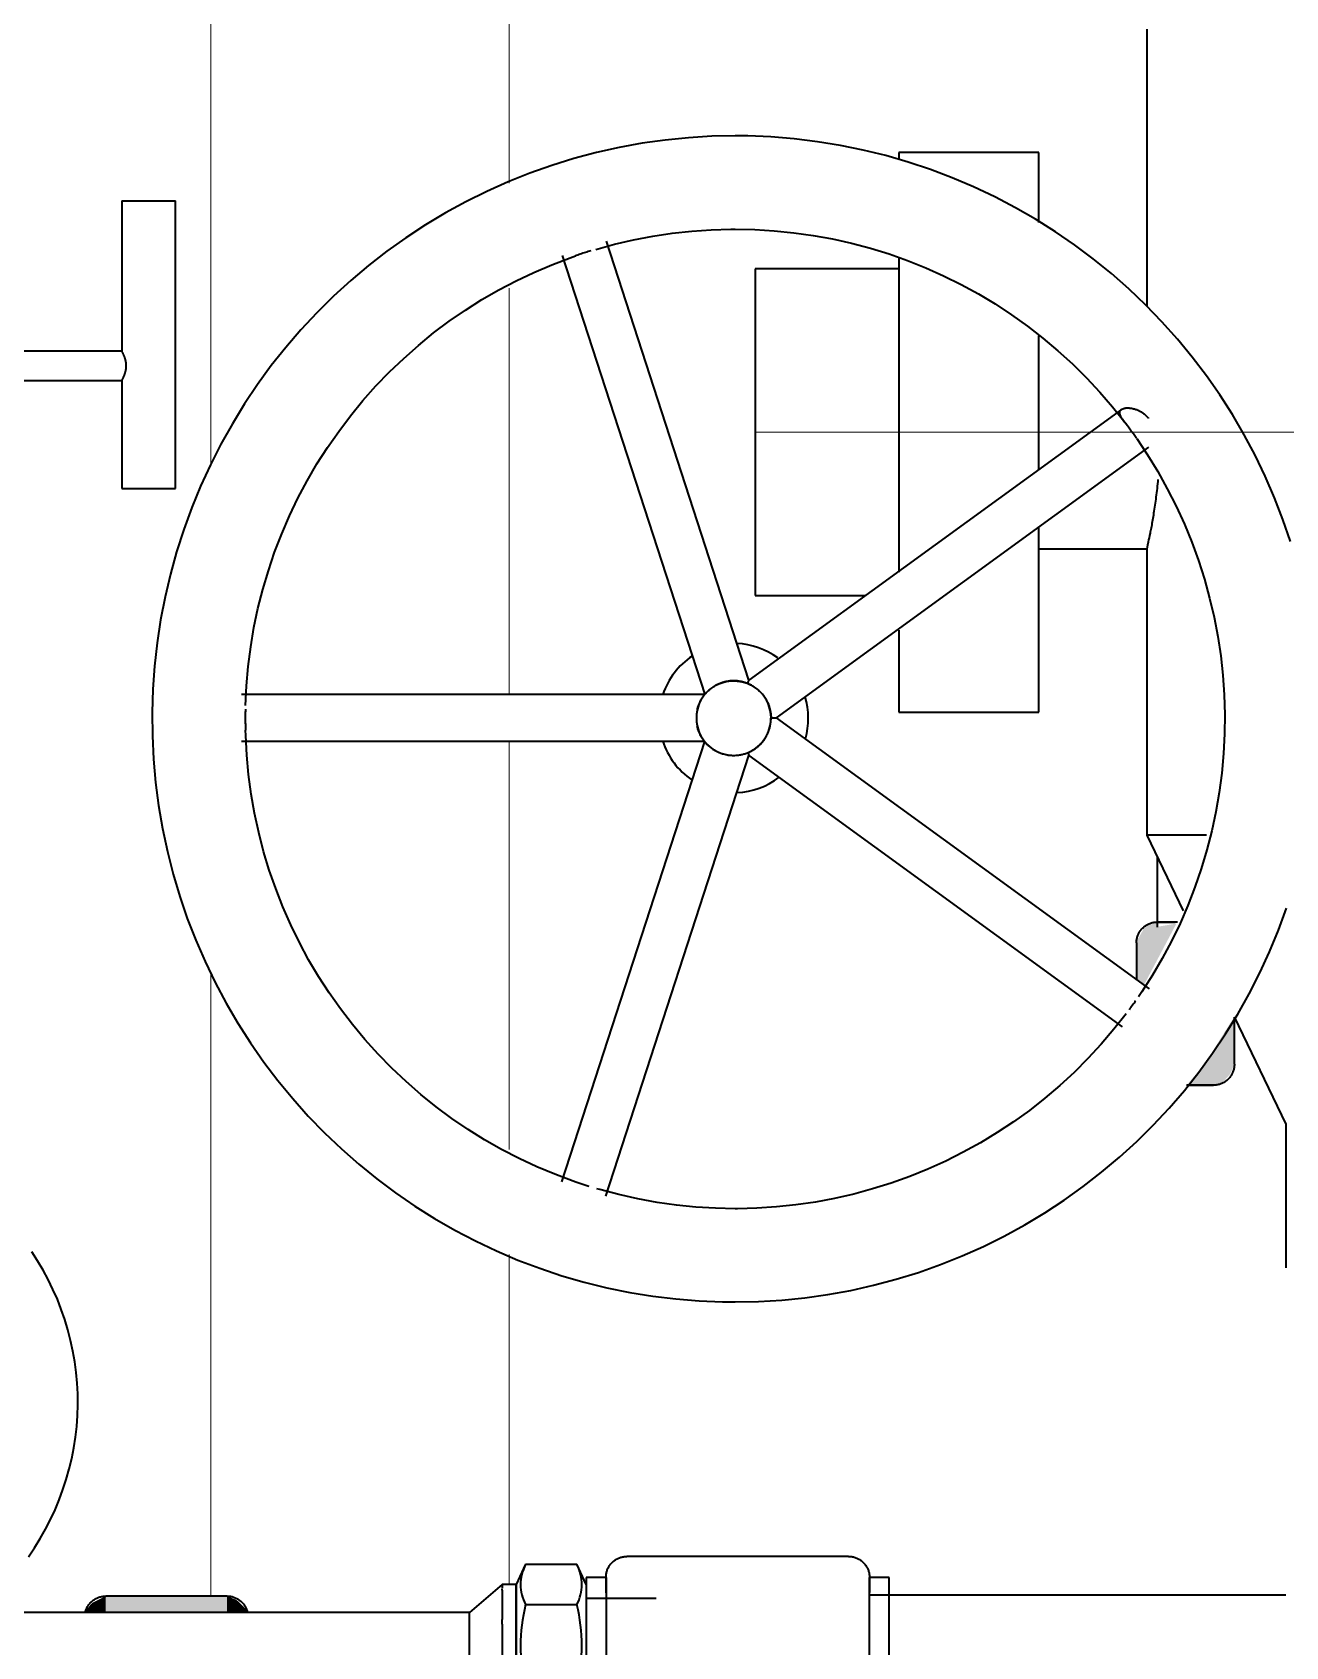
# Model space of a CAD drawing. Header units: millimetres. Extents: x -11989 to -4071, y -1478 to 4600.
# Drawn here: x -6837.2 to -6568.5, y 939.6 to 1285.7 of the extents above; entities that cross this region are included whole.
import ezdxf

# ---------------------------------------------------------------- set-up
doc = ezdxf.new("R2010")
doc.units = ezdxf.units.MM
for name, color, linetype, lineweight in [('G-ANNO-DIMS', 7, 'Continuous', 9), ('P-PIPE', 7, 'Continuous', 35), ('S-COLS', 7, 'Continuous', 20)]:
    doc.layers.add(name, color=color, linetype=linetype, lineweight=lineweight)

# ---------------------------------------------------------------- blocks, each defined once
blk = doc.blocks.new('ADSK_КолоннаНесущая_Швеллер_ПолкаПараллельная_ГОСТ 8240-97 - 16П-V2-Разрез 4')
at = {"layer": 'S-COLS', "color": 252, "lineweight": 5, "true_color": 0x959595}
for p, q in [((-6798.97, 1192.78), (-6798.97, 1650)), ((-6798.97, 950.5), (-6798.97, 1084.3))]:
    blk.add_line(p, q, dxfattribs=at)
blk = doc.blocks.new('ADSK_КолоннаНесущая_Швеллер_ПолкаПараллельная_ГОСТ 8240-97 - 16П-V3-Разрез 4')
at = {"layer": 'S-COLS', "color": 252, "lineweight": 5, "true_color": 0x959595}
for p, q in [((-6798.99, 1192.71), (-6798.99, 1650)), ((-6734.99, 1253.36), (-6734.99, 1650)), ((-6734.99, 1143.75), (-6734.99, 1230.88)), ((-6734.99, 1046.21), (-6734.99, 1133.82)), ((-6798.99, 950.5), (-6798.99, 1084.37)), ((-6734.99, 953), (-6734.99, 1023.72))]:
    blk.add_line(p, q, dxfattribs=at)
blk = doc.blocks.new('Кран шаровый Ду 150 с редуктором под приварку - Кран шаровый Ду 150 с редуктором под приварку-V8-Разрез 4')
at = {"layer": 'P-PIPE', "color": 1, "true_color": 0xff0000}
for p, q in [((-6598.23, 1286.4), (-6598.23, 1226.98)), ((-6621.45, 1260), (-6651.45, 1260)), ((-6651.45, 1260), (-6651.45, 1258.5)), ((-6621.45, 1244.99), (-6621.45, 1260)), ((-6683.57, 1146.88), (-6714.14, 1240.96)), ((-6723.66, 1237.9), (-6693.07, 1143.74)), ((-6651.45, 1237.28), (-6651.45, 1170.01)), ((-6651.45, 1235), (-6682.26, 1235)), ((-6682.26, 1235), (-6682.26, 1165)), ((-6621.45, 1191.95), (-6621.45, 1220.68)), ((-6603.72, 1204.89), (-6683.57, 1146.87)), ((-6677.69, 1138.78), (-6597.84, 1196.8)), ((-6621.45, 1140), (-6621.45, 1179.53)), ((-6621.45, 1175), (-6598.23, 1175)), ((-6598.23, 1175), (-6598.23, 1113.6)), ((-6682.26, 1165), (-6658.59, 1165)), ((-6651.45, 1157.59), (-6651.45, 1140)), ((-6693.04, 1143.78), (-6792.4, 1143.78)), ((-6597.67, 1080.64), (-6677.69, 1138.78)), ((-6651.45, 1140), (-6621.45, 1140)), ((-6792.42, 1133.78), (-6693.14, 1133.78)), ((-6693.1, 1133.73), (-6723.78, 1039.32)), ((-6714.26, 1036.24), (-6683.57, 1130.69)), ((-6683.58, 1130.69), (-6603.52, 1072.53)), ((-6598.23, 1113.6), (-6590.46, 1097.42)), ((-6585.46, 1113.6), (-6598.23, 1113.6)), ((-6579.54, 1074.67), (-6568.48, 1051.63)), ((-6568.48, 1051.63), (-6568.48, 1020.87))]:
    blk.add_line(p, q, dxfattribs=at)
at = {"layer": 'P-PIPE', "color": 1, "true_color": 0xff0000, "flags": 128}
for points in [[(-6686.55, 1263.54), (-6691.55, 1263.44), (-6696.54, 1263.14), (-6701.52, 1262.64), (-6706.47, 1261.94), (-6711.39, 1261.05), (-6716.26, 1259.96), (-6721.1, 1258.67), (-6725.87, 1257.19), (-6730.59, 1255.53), (-6735.23, 1253.67), (-6739.79, 1251.63), (-6744.27, 1249.41), (-6748.66, 1247.02), (-6752.95, 1244.45), (-6757.13, 1241.71), (-6761.2, 1238.8), (-6765.15, 1235.74), (-6768.97, 1232.52), (-6772.67, 1229.14), (-6776.22, 1225.63), (-6779.63, 1221.97), (-6782.89, 1218.18), (-6786, 1214.27), (-6788.95, 1210.23), (-6791.74, 1206.08), (-6794.35, 1201.82), (-6796.8, 1197.46), (-6799.06, 1193), (-6801.15, 1188.46), (-6803.06, 1183.83), (-6804.77, 1179.14), (-6806.3, 1174.38), (-6807.64, 1169.56), (-6808.78, 1164.69), (-6809.73, 1159.79), (-6810.48, 1154.84), (-6811.04, 1149.87), (-6811.39, 1144.89), (-6811.54, 1139.89), (-6811.5, 1134.89), (-6811.25, 1129.9), (-6810.81, 1124.92), (-6810.16, 1119.96), (-6809.32, 1115.03), (-6808.28, 1110.14), (-6807.05, 1105.29), (-6805.62, 1100.5), (-6804.01, 1095.77), (-6802.2, 1091.11), (-6800.21, 1086.52), (-6798.04, 1082.02), (-6795.69, 1077.6), (-6793.17, 1073.29), (-6790.47, 1069.08), (-6787.61, 1064.98), (-6784.59, 1060.99), (-6781.41, 1057.14), (-6778.08, 1053.41), (-6774.6, 1049.82), (-6770.98, 1046.37), (-6767.23, 1043.06), (-6763.35, 1039.91), (-6759.34, 1036.92), (-6755.22, 1034.09), (-6750.99, 1031.43), (-6746.65, 1028.94), (-6742.22, 1026.62), (-6737.7, 1024.48), (-6733.1, 1022.53), (-6728.43, 1020.76), (-6723.68, 1019.18), (-6718.88, 1017.79), (-6714.02, 1016.6), (-6709.13, 1015.59), (-6704.19, 1014.79), (-6699.23, 1014.18), (-6694.25, 1013.78), (-6689.25, 1013.57), (-6686.55, 1013.54)], [(-6686.55, 1013.54), (-6681.55, 1013.64), (-6676.56, 1013.94), (-6671.59, 1014.44), (-6666.64, 1015.14), (-6661.72, 1016.03), (-6656.84, 1017.12), (-6652.01, 1018.41), (-6647.23, 1019.88), (-6642.52, 1021.55), (-6637.87, 1023.41), (-6633.31, 1025.45), (-6628.83, 1027.67), (-6624.44, 1030.06), (-6620.15, 1032.63), (-6615.97, 1035.37), (-6611.9, 1038.28), (-6607.95, 1041.34), (-6604.13, 1044.56), (-6600.44, 1047.93), (-6596.88, 1051.45), (-6593.47, 1055.11), (-6590.21, 1058.9), (-6587.1, 1062.81), (-6584.15, 1066.85), (-6581.37, 1071), (-6578.75, 1075.26), (-6576.31, 1079.62), (-6574.04, 1084.08), (-6571.95, 1088.62), (-6570.05, 1093.24), (-6568.33, 1097.94)], [(-6567.48, 1176.58), (-6569.1, 1181.31), (-6570.9, 1185.97), (-6572.89, 1190.56), (-6575.06, 1195.06), (-6577.41, 1199.47), (-6579.93, 1203.79), (-6582.63, 1208), (-6585.49, 1212.1), (-6588.51, 1216.08), (-6591.69, 1219.94), (-6595.02, 1223.67), (-6598.5, 1227.26), (-6602.12, 1230.71), (-6605.87, 1234.02), (-6609.75, 1237.17), (-6613.76, 1240.16), (-6617.88, 1242.99), (-6622.11, 1245.65), (-6626.45, 1248.14), (-6630.88, 1250.46), (-6635.4, 1252.59), (-6640, 1254.55), (-6644.68, 1256.32), (-6649.42, 1257.9), (-6654.22, 1259.29), (-6659.08, 1260.48), (-6663.98, 1261.48), (-6668.91, 1262.29), (-6673.87, 1262.89), (-6678.86, 1263.3), (-6683.85, 1263.51), (-6686.55, 1263.54)], [(-6716.44, 1239.19), (-6712.39, 1240.31), (-6708.3, 1241.26), (-6704.18, 1242.05), (-6700.02, 1242.67), (-6695.85, 1243.13), (-6691.66, 1243.42), (-6687.46, 1243.54), (-6686.55, 1243.54)], [(-6686.55, 1243.54), (-6682.35, 1243.46), (-6678.16, 1243.2), (-6673.98, 1242.78), (-6669.82, 1242.2), (-6665.69, 1241.45), (-6661.59, 1240.53), (-6657.53, 1239.45), (-6653.52, 1238.21), (-6649.56, 1236.81), (-6645.66, 1235.25), (-6641.83, 1233.54), (-6638.06, 1231.67), (-6634.38, 1229.66), (-6630.78, 1227.5), (-6627.26, 1225.2), (-6623.85, 1222.76), (-6620.53, 1220.18), (-6617.32, 1217.48), (-6614.21, 1214.65), (-6611.23, 1211.69), (-6608.36, 1208.62), (-6605.62, 1205.44), (-6603.01, 1202.15), (-6602.79, 1201.85)], [(-6791.51, 1141.43), (-6791.31, 1145.62), (-6790.95, 1149.8), (-6790.41, 1153.97), (-6789.71, 1158.11), (-6788.85, 1162.22), (-6787.82, 1166.29), (-6786.63, 1170.32), (-6785.28, 1174.3), (-6783.77, 1178.22), (-6782.1, 1182.07), (-6780.29, 1185.86), (-6778.32, 1189.57), (-6776.2, 1193.2), (-6773.95, 1196.74), (-6771.55, 1200.19), (-6769.02, 1203.54), (-6766.35, 1206.78), (-6763.56, 1209.92), (-6760.64, 1212.94), (-6757.61, 1215.84), (-6754.46, 1218.62), (-6751.2, 1221.28), (-6747.84, 1223.79), (-6744.38, 1226.18), (-6740.83, 1228.42), (-6737.2, 1230.52), (-6733.48, 1232.47), (-6729.68, 1234.27), (-6725.82, 1235.92), (-6721.89, 1237.41), (-6720.78, 1237.8)], [(-6600.44, 1198.63), (-6598.11, 1195.14), (-6595.92, 1191.55), (-6593.87, 1187.89), (-6591.97, 1184.14), (-6590.22, 1180.32), (-6588.63, 1176.44), (-6587.19, 1172.49), (-6585.91, 1168.49), (-6584.8, 1164.44), (-6583.84, 1160.35), (-6583.05, 1156.23), (-6582.43, 1152.07), (-6581.97, 1147.9), (-6581.68, 1143.71), (-6581.56, 1139.51), (-6581.6, 1135.31), (-6581.81, 1131.12), (-6582.19, 1126.94), (-6582.74, 1122.77), (-6583.46, 1118.63), (-6584.33, 1114.53), (-6585.38, 1110.46), (-6586.58, 1106.43), (-6587.94, 1102.46), (-6589.47, 1098.55), (-6591.14, 1094.7), (-6592.97, 1090.92), (-6594.95, 1087.21), (-6597.08, 1083.59), (-6599.35, 1080.06), (-6600.07, 1078.99)], [(-6721.26, 1039.44), (-6725.2, 1040.91), (-6729.07, 1042.53), (-6732.87, 1044.31), (-6736.61, 1046.24), (-6740.26, 1048.31), (-6743.82, 1050.53), (-6747.29, 1052.89), (-6750.67, 1055.39), (-6753.95, 1058.02), (-6757.11, 1060.78), (-6760.16, 1063.66), (-6763.1, 1066.67), (-6765.91, 1069.79), (-6768.6, 1073.02), (-6771.15, 1076.35), (-6773.57, 1079.78), (-6775.85, 1083.31), (-6777.99, 1086.92), (-6779.98, 1090.62), (-6781.82, 1094.4), (-6783.51, 1098.24), (-6785.04, 1102.15), (-6786.42, 1106.12), (-6787.64, 1110.14), (-6788.69, 1114.2), (-6789.58, 1118.31), (-6790.31, 1122.44), (-6790.87, 1126.61), (-6791.26, 1130.79), (-6791.49, 1134.98), (-6791.52, 1136.13)], [(-6602.72, 1075.32), (-6605.31, 1072.02), (-6608.04, 1068.82), (-6610.89, 1065.74), (-6613.86, 1062.77), (-6616.95, 1059.93), (-6620.15, 1057.21), (-6623.45, 1054.61), (-6626.86, 1052.16), (-6630.36, 1049.84), (-6633.95, 1047.66), (-6637.63, 1045.63), (-6641.38, 1043.75), (-6645.21, 1042.02), (-6649.1, 1040.45), (-6653.05, 1039.03), (-6657.06, 1037.77), (-6661.11, 1036.67), (-6665.21, 1035.73), (-6669.34, 1034.96), (-6673.49, 1034.35), (-6677.67, 1033.92), (-6681.86, 1033.64), (-6686.06, 1033.54), (-6686.55, 1033.54)], [(-6686.55, 1033.54), (-6690.75, 1033.62), (-6694.94, 1033.88), (-6699.12, 1034.29), (-6703.28, 1034.88), (-6707.41, 1035.63), (-6711.51, 1036.55), (-6715.57, 1037.63), (-6716.23, 1037.82)]]:
    blk.add_lwpolyline(points, dxfattribs=at)
at = {"layer": 'P-PIPE', "color": 1, "true_color": 0xff0000}
for radius, start, end in [(16, 53.8009, 87.379), (16, 123.886, 161.4617), (8, 90, 270), (8, 270, 90), (16, 343.8433, 16.56), (16, 198.0253, 235.9739), (16, 272.5493, 307.5497)]:
    blk.add_arc((-6686.85, 1138.72), radius, start, end, dxfattribs=at)
for points in [[(-6718.62, 1238.54), (-6719, 1238.42), (-6719.76, 1238.17), (-6720.45, 1237.92), (-6720.78, 1237.8)], [(-6717.49, 1238.89), (-6717.86, 1238.78), (-6718.23, 1238.66), (-6718.62, 1238.54)], [(-6601.59, 1200.26), (-6601.8, 1200.54), (-6602.21, 1201.09), (-6602.6, 1201.61), (-6602.79, 1201.85)], [(-6600.44, 1198.63), (-6600.62, 1198.88), (-6600.99, 1199.41), (-6601.39, 1199.97), (-6601.59, 1200.26)], [(-6688.71, 1146.5), (-6688.38, 1146.57), (-6687.74, 1146.69), (-6687.14, 1146.72), (-6686.85, 1146.72)], [(-6791.54, 1140.61), (-6791.55, 1140.33), (-6791.58, 1139.73), (-6791.59, 1139.1), (-6791.59, 1138.78)], [(-6791.59, 1138.78), (-6791.59, 1138.46), (-6791.58, 1137.83), (-6791.55, 1136.93), (-6791.53, 1136.39), (-6791.52, 1136.13)], [(-6688.75, 1130.95), (-6688.42, 1130.86), (-6687.76, 1130.75), (-6687.15, 1130.72), (-6686.85, 1130.72)], [(-6601.35, 1077.14), (-6601.59, 1076.81), (-6601.82, 1076.5), (-6602.05, 1076.19)], [(-6600.68, 1078.09), (-6600.9, 1077.78), (-6601.13, 1077.46), (-6601.35, 1077.14)], [(-6718.77, 1038.56), (-6719.07, 1038.66), (-6719.66, 1038.86), (-6720.5, 1039.17), (-6721.02, 1039.35), (-6721.26, 1039.44)], [(-6717.87, 1038.29), (-6718.17, 1038.37), (-6718.46, 1038.47), (-6718.77, 1038.56)]]:
    blk.add_open_spline(points, degree=3, dxfattribs=at)
for points, knots in [([(-6602.79, 1201.85), (-6602.93, 1202.03), (-6603.13, 1202.29), (-6603.37, 1202.63), (-6603.53, 1202.88), (-6603.67, 1203.12), (-6603.8, 1203.34), (-6603.89, 1203.51), (-6603.94, 1203.65), (-6603.98, 1203.75), (-6604.01, 1203.85), (-6604.04, 1203.98), (-6604.07, 1204.13), (-6604.07, 1204.3), (-6604.04, 1204.46), (-6603.98, 1204.61), (-6603.86, 1204.79), (-6603.63, 1204.97), (-6603.31, 1205.1), (-6603, 1205.17), (-6602.75, 1205.2), (-6602.48, 1205.22), (-6602.19, 1205.21), (-6601.89, 1205.19), (-6601.63, 1205.15), (-6601.42, 1205.11), (-6601.2, 1205.07), (-6600.92, 1205), (-6600.65, 1204.92), (-6600.42, 1204.84), (-6600.26, 1204.77), (-6600.09, 1204.7), (-6599.87, 1204.59), (-6599.6, 1204.45), (-6599.27, 1204.26), (-6598.96, 1204.04), (-6598.67, 1203.8), (-6598.3, 1203.45), (-6598.04, 1203.15), (-6597.89, 1202.95)], [0, 0, 0, 0, 0.055556, 0.083333, 0.111111, 0.138889, 0.166667, 0.194444, 0.208333, 0.222222, 0.236111, 0.25, 0.277778, 0.305556, 0.333333, 0.361111, 0.388889, 0.444444, 0.5, 0.527778, 0.555556, 0.583333, 0.611111, 0.638889, 0.666667, 0.680556, 0.694444, 0.722222, 0.75, 0.763889, 0.777778, 0.791667, 0.805556, 0.833333, 0.861111, 0.888889, 0.916667, 0.944444, 1, 1, 1, 1]), ([(-6598.23, 1175), (-6598.2, 1175), (-6598.05, 1175.78), (-6597.59, 1177.94), (-6597.27, 1179.5), (-6597.04, 1180.83), (-6596.8, 1182.3), (-6596.54, 1183.91), (-6596.28, 1185.63), (-6596.06, 1187.47), (-6595.91, 1188.91), (-6595.83, 1189.72), (-6595.82, 1189.88)], [0, 0, 0, 0, 0.1111111, 0.1666667, 0.1944444, 0.2222222, 0.25, 0.2777778, 0.3055556, 0.3333333, 0.3611111, 0.3675657, 0.3675657, 0.3675657, 0.3675657]), ([(-6693.07, 1143.74), (-6693.07, 1143.74), (-6693.06, 1143.76), (-6693.03, 1143.8), (-6692.99, 1143.84), (-6692.96, 1143.88), (-6692.92, 1143.92), (-6692.86, 1143.99), (-6692.77, 1144.09), (-6692.67, 1144.21), (-6692.58, 1144.31), (-6692.5, 1144.38), (-6692.41, 1144.46), (-6692.3, 1144.57), (-6692.14, 1144.72), (-6691.96, 1144.88), (-6691.81, 1145), (-6691.68, 1145.09), (-6691.54, 1145.19), (-6691.36, 1145.32), (-6691.11, 1145.49), (-6690.84, 1145.66), (-6690.6, 1145.79), (-6690.42, 1145.88), (-6690.23, 1145.96), (-6689.96, 1146.07), (-6689.47, 1146.26), (-6689.02, 1146.4), (-6688.71, 1146.5)], [0.4722222, 0.4722222, 0.4722222, 0.4722222, 0.5, 0.5277778, 0.5416667, 0.5555556, 0.5694444, 0.5833333, 0.6111111, 0.6388889, 0.6527778, 0.6666667, 0.6805556, 0.6944444, 0.7222222, 0.75, 0.7638889, 0.7777778, 0.7916667, 0.8055556, 0.8333333, 0.8611111, 0.875, 0.8888889, 0.9027778, 0.9166667, 0.9444444, 1, 1, 1, 1]), ([(-6686.85, 1146.72), (-6686.62, 1146.71), (-6686.28, 1146.69), (-6685.87, 1146.65), (-6685.58, 1146.62), (-6685.3, 1146.57), (-6685.04, 1146.51), (-6684.8, 1146.45), (-6684.57, 1146.39), (-6684.36, 1146.33), (-6684.09, 1146.24), (-6683.92, 1146.17), (-6683.82, 1146.12)], [0, 0, 0, 0, 0.166667, 0.25, 0.333333, 0.416667, 0.5, 0.583333, 0.666667, 0.75, 0.833333, 1, 1, 1, 1]), ([(-6683.82, 1146.12), (-6683.75, 1146.3), (-6683.67, 1146.53), (-6683.62, 1146.71), (-6683.6, 1146.79), (-6683.59, 1146.83), (-6683.58, 1146.86), (-6683.58, 1146.87), (-6683.58, 1146.88)], [0, 0, 0, 0, 0.1666667, 0.25, 0.2916667, 0.3333333, 0.375, 0.4166667, 0.4166667, 0.4166667, 0.4166667]), ([(-6683.82, 1146.12), (-6683.74, 1146.09), (-6683.56, 1146.02), (-6683.32, 1145.9), (-6683.11, 1145.79), (-6682.94, 1145.7), (-6682.77, 1145.6), (-6682.59, 1145.49), (-6682.4, 1145.37), (-6682.21, 1145.23), (-6682.04, 1145.11), (-6681.91, 1145.01), (-6681.81, 1144.93), (-6681.71, 1144.84), (-6681.57, 1144.72), (-6681.39, 1144.57), (-6681.18, 1144.37), (-6680.98, 1144.15), (-6680.77, 1143.92), (-6680.51, 1143.59), (-6680.32, 1143.33), (-6680.19, 1143.15)], [0, 0, 0, 0, 0.1, 0.2, 0.25, 0.3, 0.35, 0.4, 0.45, 0.5, 0.55, 0.575, 0.6, 0.625, 0.65, 0.7, 0.75, 0.8, 0.85, 0.9, 1, 1, 1, 1]), ([(-6694.63, 1140.59), (-6694.61, 1140.66), (-6694.58, 1140.8), (-6694.51, 1141.05), (-6694.41, 1141.36), (-6694.29, 1141.64), (-6694.21, 1141.85), (-6694.14, 1142), (-6694.08, 1142.15), (-6693.99, 1142.34), (-6693.87, 1142.55), (-6693.76, 1142.74), (-6693.67, 1142.89), (-6693.61, 1142.99), (-6693.55, 1143.09), (-6693.47, 1143.21), (-6693.37, 1143.35), (-6693.28, 1143.47), (-6693.22, 1143.55), (-6693.18, 1143.6), (-6693.15, 1143.65), (-6693.11, 1143.71), (-6693.06, 1143.76), (-6693.03, 1143.79), (-6693.04, 1143.78), (-6693.05, 1143.77)], [0.1111111, 0.1111111, 0.1111111, 0.1111111, 0.125, 0.1388889, 0.1666667, 0.1944444, 0.2083333, 0.2222222, 0.2361111, 0.25, 0.2777778, 0.3055556, 0.3194444, 0.3333333, 0.3472222, 0.3611111, 0.3888889, 0.4166667, 0.4305556, 0.4444444, 0.4583333, 0.4722222, 0.5, 0.5277778, 0.5555556, 0.5555556, 0.5555556, 0.5555556]), ([(-6680.19, 1143.15), (-6680.05, 1142.93), (-6679.86, 1142.59), (-6679.63, 1142.16), (-6679.48, 1141.84), (-6679.35, 1141.53), (-6679.25, 1141.23), (-6679.18, 1140.98), (-6679.12, 1140.78), (-6679.08, 1140.64), (-6679.05, 1140.51), (-6679.01, 1140.32), (-6678.97, 1140.1), (-6678.93, 1139.85), (-6678.9, 1139.61), (-6678.87, 1139.38), (-6678.85, 1139.1), (-6678.84, 1138.9), (-6678.85, 1138.78)], [0, 0, 0, 0, 0.125, 0.1875, 0.25, 0.3125, 0.375, 0.4375, 0.46875, 0.5, 0.53125, 0.5625, 0.625, 0.6875, 0.75, 0.8125, 0.875, 1, 1, 1, 1]), ([(-6680.13, 1134.37), (-6680.02, 1134.55), (-6679.86, 1134.81), (-6679.68, 1135.17), (-6679.56, 1135.43), (-6679.44, 1135.69), (-6679.34, 1135.94), (-6679.26, 1136.19), (-6679.17, 1136.48), (-6679.08, 1136.8), (-6679.02, 1137.08), (-6678.98, 1137.29), (-6678.94, 1137.5), (-6678.86, 1138.06), (-6678.85, 1138.49), (-6678.85, 1138.78)], [0, 0, 0, 0, 0.1, 0.15, 0.2, 0.25, 0.3, 0.35, 0.4, 0.475, 0.55, 0.5875, 0.625, 0.7, 1, 1, 1, 1]), ([(-6678.85, 1138.78), (-6678.67, 1138.78), (-6678.44, 1138.78), (-6678.18, 1138.78), (-6678.02, 1138.78), (-6677.89, 1138.78), (-6677.8, 1138.78), (-6677.73, 1138.78), (-6677.7, 1138.78), (-6677.69, 1138.78), (-6677.69, 1138.78)], [0, 0, 0, 0, 0.1, 0.15, 0.2, 0.25, 0.3, 0.35, 0.4, 0.45, 0.45, 0.45, 0.45]), ([(-6693.15, 1133.79), (-6693.15, 1133.78), (-6693.14, 1133.78), (-6693.17, 1133.8), (-6693.21, 1133.85), (-6693.25, 1133.91), (-6693.28, 1133.95), (-6693.31, 1134.01), (-6693.37, 1134.09), (-6693.46, 1134.21), (-6693.55, 1134.34), (-6693.63, 1134.46), (-6693.69, 1134.56), (-6693.74, 1134.67), (-6693.83, 1134.81), (-6693.94, 1135.01), (-6694.05, 1135.22), (-6694.14, 1135.41), (-6694.2, 1135.55), (-6694.26, 1135.71), (-6694.34, 1135.92), (-6694.45, 1136.2), (-6694.55, 1136.51), (-6694.61, 1136.77), (-6694.64, 1136.9), (-6694.66, 1136.97)], [0.4444444, 0.4444444, 0.4444444, 0.4444444, 0.4722222, 0.5, 0.5277778, 0.5416667, 0.5555556, 0.5694444, 0.5833333, 0.6111111, 0.6388889, 0.6527778, 0.6666667, 0.6805556, 0.6944444, 0.7222222, 0.75, 0.7638889, 0.7777778, 0.7916667, 0.8055556, 0.8333333, 0.8611111, 0.875, 0.8888889, 0.8888889, 0.8888889, 0.8888889]), ([(-6693.09, 1133.71), (-6693.1, 1133.73), (-6693.11, 1133.74), (-6693.08, 1133.69), (-6693.02, 1133.63), (-6692.96, 1133.56), (-6692.86, 1133.43), (-6692.62, 1133.17), (-6692.27, 1132.82), (-6691.95, 1132.55), (-6691.74, 1132.39), (-6691.53, 1132.22), (-6691.22, 1132.01), (-6690.89, 1131.81), (-6690.59, 1131.65), (-6690.29, 1131.49), (-6689.71, 1131.23), (-6689.15, 1131.04), (-6688.75, 1130.95)], [0.4444444, 0.4444444, 0.4444444, 0.4444444, 0.4791667, 0.5138889, 0.5486111, 0.5659722, 0.5833333, 0.6527778, 0.7222222, 0.7569444, 0.7743056, 0.7916667, 0.8263889, 0.8611111, 0.8784722, 0.8958333, 0.9305556, 1, 1, 1, 1]), ([(-6683.78, 1131.33), (-6683.59, 1131.41), (-6683.24, 1131.57), (-6682.73, 1131.85), (-6682.42, 1132.05), (-6682.22, 1132.19), (-6682.06, 1132.31), (-6681.89, 1132.44), (-6681.67, 1132.61), (-6681.41, 1132.85), (-6681.15, 1133.1), (-6680.88, 1133.38), (-6680.54, 1133.78), (-6680.29, 1134.13), (-6680.13, 1134.37)], [0, 0, 0, 0, 0.25, 0.375, 0.4375, 0.5, 0.53125, 0.5625, 0.625, 0.6875, 0.75, 0.8125, 0.875, 1, 1, 1, 1]), ([(-6686.85, 1130.72), (-6686.49, 1130.72), (-6685.99, 1130.75), (-6685.4, 1130.85), (-6684.6, 1131.02), (-6684.09, 1131.2), (-6683.78, 1131.33)], [0, 0, 0, 0, 0.25, 0.375, 0.5, 1, 1, 1, 1]), ([(-6683.78, 1131.33), (-6683.74, 1131.21), (-6683.69, 1131.05), (-6683.64, 1130.89), (-6683.61, 1130.8), (-6683.59, 1130.74), (-6683.58, 1130.7), (-6683.57, 1130.69), (-6683.57, 1130.69), (-6683.58, 1130.7)], [0, 0, 0, 0, 0.125, 0.1875, 0.25, 0.3125, 0.375, 0.4375, 0.5, 0.5, 0.5, 0.5])]:
    blk.add_open_spline(points, degree=3, knots=knots, dxfattribs=at)
blk = doc.blocks.new('ADL_КШТ_12_DN15-50_PN40 - ADL КШТ_12_DN15-50_PN40_С_С-21926530-Разрез 4')
at = {"layer": 'P-PIPE', "true_color": 0xff8000}
for points in [[(-6600.07, 1090.5), (-6594.12, 1090.5), (-6591.93, 1094.65), (-6596, 1093.98), (-6596, 1094.88), (-6598.23, 1094.26), (-6598.72, 1093.93), (-6600.07, 1091.52), (-6600.5, 1090.5)], [(-6598.88, 1081.5), (-6594.12, 1090.5), (-6600.5, 1090.5), (-6600.5, 1082.68), (-6599.09, 1081.65)], [(-6585.91, 1064.5), (-6579.5, 1064.5), (-6579.61, 1074.55), (-6585.9, 1064.51)], [(-6584.8, 1060), (-6582.08, 1060.62), (-6580.57, 1062.21), (-6580.31, 1062.57), (-6579.5, 1064.5), (-6585.91, 1064.5), (-6589.75, 1060), (-6585.42, 1060)]]:
    blk.add_hatch(color=30, dxfattribs=at).paths.add_polyline_path(points)
at = {"layer": 'P-PIPE'}
for p, q in [((-6596, 1093.9), (-6596, 1108.95)), ((-6600.5, 1090.5), (-6600.5, 1082.68)), ((-6579.5, 1064.5), (-6579.5, 1074.58))]:
    blk.add_line(p, q, dxfattribs=at)
at = {"layer": 'P-PIPE', "flags": 128}
for points in [[(-6600.5, 1090.5), (-6600.5, 1090.68), (-6600.49, 1090.86), (-6600.47, 1091.04), (-6600.44, 1091.22), (-6600.41, 1091.39), (-6600.37, 1091.57), (-6600.32, 1091.74), (-6600.27, 1091.92), (-6600.21, 1092.09), (-6600.14, 1092.25), (-6600.07, 1092.42), (-6599.99, 1092.58), (-6599.91, 1092.74), (-6599.81, 1092.89), (-6599.71, 1093.04), (-6599.61, 1093.19), (-6599.5, 1093.33), (-6599.38, 1093.47), (-6599.26, 1093.6), (-6599.14, 1093.73), (-6599, 1093.85), (-6598.87, 1093.97), (-6598.73, 1094.08), (-6598.58, 1094.19), (-6598.43, 1094.29), (-6598.28, 1094.38), (-6598.12, 1094.47), (-6597.96, 1094.55), (-6597.8, 1094.63), (-6597.63, 1094.69), (-6597.46, 1094.76), (-6597.29, 1094.81), (-6597.12, 1094.86), (-6596.94, 1094.9), (-6596.76, 1094.93), (-6596.59, 1094.96), (-6596.41, 1094.98), (-6596.23, 1094.99), (-6596.05, 1095), (-6596, 1095)], [(-6591.66, 1095), (-6591.89, 1095), (-6592.11, 1095), (-6592.34, 1095), (-6592.56, 1095), (-6592.77, 1095), (-6592.98, 1095), (-6593.19, 1095), (-6593.39, 1095), (-6593.58, 1095), (-6593.77, 1095), (-6593.96, 1095), (-6594.13, 1095), (-6594.3, 1095), (-6594.47, 1095), (-6594.62, 1095), (-6594.77, 1095), (-6594.92, 1095), (-6595.05, 1095), (-6595.17, 1095), (-6595.29, 1095), (-6595.4, 1095), (-6595.5, 1095), (-6595.59, 1095), (-6595.67, 1095), (-6595.75, 1095), (-6595.81, 1095), (-6595.87, 1095), (-6595.91, 1095), (-6595.95, 1095), (-6595.98, 1095), (-6595.99, 1095), (-6596, 1095)], [(-6596, 1095), (-6596, 1095), (-6595.98, 1095), (-6595.96, 1095), (-6595.92, 1095), (-6595.88, 1095), (-6595.83, 1095), (-6595.77, 1095), (-6595.7, 1095), (-6595.62, 1095), (-6595.53, 1095), (-6595.43, 1095), (-6595.32, 1095), (-6595.21, 1095), (-6595.08, 1095), (-6594.95, 1095), (-6594.81, 1095), (-6594.67, 1095), (-6594.51, 1095), (-6594.35, 1095), (-6594.18, 1095), (-6594, 1095), (-6593.82, 1095), (-6593.63, 1095), (-6593.44, 1095), (-6593.24, 1095), (-6593.04, 1095), (-6592.83, 1095), (-6592.61, 1095), (-6592.4, 1095), (-6592.17, 1095)], [(-6579.5, 1064.5), (-6579.5, 1064.32), (-6579.51, 1064.14), (-6579.53, 1063.96), (-6579.56, 1063.78), (-6579.59, 1063.61), (-6579.63, 1063.43), (-6579.68, 1063.26), (-6579.73, 1063.08), (-6579.79, 1062.91), (-6579.86, 1062.75), (-6579.93, 1062.58), (-6580.01, 1062.42), (-6580.09, 1062.26), (-6580.19, 1062.11), (-6580.29, 1061.96), (-6580.39, 1061.81), (-6580.5, 1061.67), (-6580.62, 1061.53), (-6580.74, 1061.4), (-6580.86, 1061.27), (-6581, 1061.15), (-6581.13, 1061.03), (-6581.27, 1060.92), (-6581.42, 1060.81), (-6581.57, 1060.71), (-6581.72, 1060.62), (-6581.88, 1060.53), (-6582.04, 1060.45), (-6582.2, 1060.37), (-6582.37, 1060.31), (-6582.54, 1060.24), (-6582.71, 1060.19), (-6582.88, 1060.14), (-6583.06, 1060.1), (-6583.24, 1060.07), (-6583.41, 1060.04), (-6583.59, 1060.02), (-6583.77, 1060.01), (-6583.95, 1060), (-6584, 1060)], [(-6589.76, 1060), (-6589.52, 1060), (-6589.28, 1060), (-6589.04, 1060), (-6588.81, 1060), (-6588.57, 1060), (-6588.34, 1060), (-6588.11, 1060), (-6587.89, 1060), (-6587.66, 1060), (-6587.44, 1060), (-6587.23, 1060), (-6587.02, 1060), (-6586.81, 1060), (-6586.61, 1060), (-6586.42, 1060), (-6586.23, 1060), (-6586.04, 1060), (-6585.87, 1060), (-6585.7, 1060), (-6585.53, 1060), (-6585.38, 1060), (-6585.23, 1060), (-6585.08, 1060), (-6584.95, 1060), (-6584.83, 1060), (-6584.71, 1060), (-6584.6, 1060), (-6584.5, 1060), (-6584.41, 1060), (-6584.33, 1060), (-6584.25, 1060), (-6584.19, 1060), (-6584.13, 1060), (-6584.09, 1060), (-6584.05, 1060), (-6584.02, 1060), (-6584.01, 1060), (-6584, 1060)], [(-6584, 1060), (-6584, 1060), (-6584.02, 1060), (-6584.04, 1060), (-6584.08, 1060), (-6584.12, 1060), (-6584.17, 1060), (-6584.23, 1060), (-6584.3, 1060), (-6584.38, 1060), (-6584.47, 1060), (-6584.57, 1060), (-6584.68, 1060), (-6584.79, 1060), (-6584.92, 1060), (-6585.05, 1060), (-6585.19, 1060), (-6585.33, 1060), (-6585.49, 1060), (-6585.65, 1060), (-6585.82, 1060), (-6586, 1060), (-6586.18, 1060), (-6586.37, 1060), (-6586.56, 1060), (-6586.76, 1060), (-6586.96, 1060), (-6587.17, 1060), (-6587.39, 1060), (-6587.6, 1060), (-6587.83, 1060), (-6588.05, 1060), (-6588.28, 1060), (-6588.51, 1060), (-6588.74, 1060), (-6588.98, 1060), (-6589.22, 1060), (-6589.46, 1060), (-6589.7, 1060)]]:
    blk.add_lwpolyline(points, dxfattribs=at)
blk = doc.blocks.new('Закладная угловая СГК _с перкинсом_ - Закладная угловая СГК _с перкинсом_-V33-Разрез 4')
at = {"layer": 'P-PIPE', "true_color": 0xff8000}
for points in [[(-6825.72, 946.99), (-6821.48, 946.99), (-6821.48, 950.5), (-6824.25, 949.09), (-6824.59, 948.85), (-6825.63, 947.59)], [(-6795.48, 946.99), (-6795.48, 950.5), (-6821.48, 950.5), (-6821.48, 946.99), (-6799.58, 946.99)], [(-6791.39, 946.99), (-6791.25, 946.99), (-6791.33, 947.59), (-6793.22, 949.45), (-6793.55, 949.69), (-6795.48, 950.5), (-6795.48, 946.99), (-6791.96, 946.99)]]:
    blk.add_hatch(color=30, dxfattribs=at).paths.add_polyline_path(points)
at = {"layer": 'P-PIPE'}
for p, q in [((-6818.04, 1249.6), (-6818.04, 1217.39)), ((-6818.04, 1249.6), (-6806.57, 1249.6)), ((-6806.57, 1187.92), (-6806.57, 1249.6)), ((-6818.04, 1217.39), (-6840.4, 1217.39)), ((-6840.4, 1211.09), (-6818.04, 1211.09)), ((-6818.04, 1211.09), (-6818.04, 1187.92)), ((-6818.04, 1187.92), (-6806.57, 1187.92)), ((-6662.23, 959), (-6709.73, 959)), ((-6731.48, 957.32), (-6733.48, 953)), ((-6731.48, 957.32), (-6720.48, 957.32)), ((-6718.48, 953), (-6720.48, 957.32)), ((-6736.48, 953), (-6743.48, 947)), ((-6733.48, 953), (-6736.48, 953)), ((-6736.48, 953), (-6736.48, 952.21)), ((-6736.48, 951.78), (-6736.48, 952.01)), ((-6733.48, 940), (-6733.48, 953)), ((-6733.48, 953), (-6733.48, 927)), ((-6714.23, 954.5), (-6718.48, 954.5)), ((-6718.48, 954.5), (-6718.48, 940)), ((-6714.23, 954.5), (-6714.23, 940)), ((-6653.48, 954.5), (-6657.73, 954.5)), ((-6657.73, 940), (-6657.73, 954.5)), ((-6653.48, 940), (-6653.48, 954.5)), ((-6795.48, 950.5), (-6821.48, 950.5)), ((-6736.48, 951.78), (-6736.48, 945.49)), ((-6731.48, 948.66), (-6720.48, 948.66)), ((-6703.48, 950), (-6718.48, 950)), ((-6568.48, 950.65), (-6657.91, 950.65)), ((-6743.48, 947), (-6885.98, 947)), ((-6743.48, 942.15), (-6743.48, 947)), ((-6736.48, 944.44), (-6736.48, 945.5)), ((-6743.48, 940.05), (-6743.48, 942.15)), ((-6736.48, 944.45), (-6736.48, 940)), ((-6743.48, 934.12), (-6743.48, 940)), ((-6736.48, 940), (-6736.48, 935.55)), ((-6733.48, 927), (-6733.48, 940)), ((-6718.48, 940), (-6718.48, 925.5)), ((-6714.23, 940), (-6714.23, 925.5)), ((-6657.73, 925.5), (-6657.73, 940)), ((-6653.48, 925.5), (-6653.48, 940))]:
    blk.add_line(p, q, dxfattribs=at)
at = {"layer": 'P-PIPE', "flags": 128}
for points in [[(-6838.09, 958.9), (-6836.78, 960.83), (-6835.55, 962.8), (-6834.41, 964.82), (-6833.34, 966.88), (-6832.37, 968.99), (-6831.47, 971.13), (-6830.67, 973.31), (-6829.95, 975.51), (-6829.32, 977.75), (-6828.78, 980), (-6828.34, 982.28), (-6827.99, 984.57), (-6827.73, 986.87), (-6827.56, 989.18), (-6827.49, 991.5), (-6827.51, 993.82), (-6827.63, 996.14), (-6827.84, 998.44), (-6828.14, 1000.74), (-6828.53, 1003.03), (-6829.02, 1005.29), (-6829.6, 1007.54), (-6830.27, 1009.76), (-6831.03, 1011.95), (-6831.87, 1014.12), (-6832.81, 1016.24), (-6833.82, 1018.33), (-6834.93, 1020.37), (-6836.11, 1022.37), (-6837.37, 1024.32)], [(-6714.23, 954.5), (-6714.23, 954.68), (-6714.22, 954.86), (-6714.2, 955.04), (-6714.18, 955.22), (-6714.14, 955.39), (-6714.1, 955.57), (-6714.06, 955.74), (-6714.01, 955.92), (-6713.95, 956.09), (-6713.88, 956.25), (-6713.81, 956.42), (-6713.73, 956.58), (-6713.64, 956.74), (-6713.55, 956.89), (-6713.45, 957.04), (-6713.34, 957.19), (-6713.23, 957.33), (-6713.12, 957.47), (-6713, 957.6), (-6712.87, 957.73), (-6712.74, 957.85), (-6712.6, 957.97), (-6712.46, 958.08), (-6712.31, 958.19), (-6712.17, 958.29), (-6712.01, 958.38), (-6711.85, 958.47), (-6711.69, 958.55), (-6711.53, 958.63), (-6711.36, 958.69), (-6711.2, 958.76), (-6711.02, 958.81), (-6710.85, 958.86), (-6710.68, 958.9), (-6710.5, 958.93), (-6710.32, 958.96), (-6710.14, 958.98), (-6709.96, 958.99), (-6709.78, 959), (-6709.73, 959)], [(-6662.23, 959), (-6662.05, 959), (-6661.87, 958.99), (-6661.7, 958.97), (-6661.52, 958.94), (-6661.34, 958.91), (-6661.16, 958.87), (-6660.99, 958.82), (-6660.82, 958.77), (-6660.65, 958.71), (-6660.48, 958.64), (-6660.32, 958.57), (-6660.16, 958.49), (-6660, 958.41), (-6659.84, 958.31), (-6659.69, 958.21), (-6659.55, 958.11), (-6659.4, 958), (-6659.27, 957.88), (-6659.13, 957.76), (-6659.01, 957.64), (-6658.88, 957.5), (-6658.77, 957.37), (-6658.65, 957.23), (-6658.55, 957.08), (-6658.45, 956.93), (-6658.35, 956.78), (-6658.27, 956.62), (-6658.18, 956.46), (-6658.11, 956.3), (-6658.04, 956.13), (-6657.98, 955.96), (-6657.92, 955.79), (-6657.87, 955.62), (-6657.83, 955.44), (-6657.8, 955.26), (-6657.77, 955.09), (-6657.75, 954.91), (-6657.74, 954.73), (-6657.73, 954.55), (-6657.73, 954.5)], [(-6714.23, 951.18), (-6714.23, 951.54), (-6714.23, 951.88), (-6714.23, 952.2), (-6714.23, 952.5), (-6714.23, 952.79), (-6714.23, 953.05), (-6714.23, 953.29), (-6714.23, 953.51), (-6714.23, 953.71), (-6714.23, 953.89), (-6714.23, 954.05), (-6714.23, 954.18), (-6714.23, 954.29), (-6714.23, 954.38), (-6714.23, 954.44), (-6714.23, 954.48), (-6714.23, 954.5), (-6714.23, 954.5)], [(-6714.23, 954.5), (-6714.23, 954.49), (-6714.23, 954.45), (-6714.23, 954.4), (-6714.23, 954.31), (-6714.23, 954.21), (-6714.23, 954.08), (-6714.23, 953.94), (-6714.23, 953.76), (-6714.23, 953.57), (-6714.23, 953.36), (-6714.23, 953.12), (-6714.23, 952.86), (-6714.23, 952.58), (-6714.23, 952.29), (-6714.23, 951.97), (-6714.23, 951.63), (-6714.23, 951.27), (-6714.23, 950.9), (-6714.23, 950.51), (-6714.23, 950.1), (-6714.23, 949.68), (-6714.23, 949.24), (-6714.23, 948.78), (-6714.23, 948.32), (-6714.23, 947.83), (-6714.23, 947.34), (-6714.23, 946.83), (-6714.23, 946.32), (-6714.23, 945.79), (-6714.23, 945.25), (-6714.23, 944.71), (-6714.23, 944.16), (-6714.23, 943.6), (-6714.23, 943.03), (-6714.23, 942.46), (-6714.23, 941.89), (-6714.23, 941.31), (-6714.23, 940.74), (-6714.23, 940.16), (-6714.23, 940)], [(-6657.73, 940), (-6657.73, 940.58), (-6657.73, 941.16), (-6657.73, 941.74), (-6657.73, 942.31), (-6657.73, 942.88), (-6657.73, 943.45), (-6657.73, 944.01), (-6657.73, 944.56), (-6657.73, 945.11), (-6657.73, 945.65), (-6657.73, 946.18), (-6657.73, 946.7), (-6657.73, 947.2), (-6657.73, 947.7), (-6657.73, 948.19), (-6657.73, 948.66), (-6657.73, 949.12), (-6657.73, 949.56), (-6657.73, 949.99), (-6657.73, 950.4), (-6657.73, 950.8), (-6657.73, 951.18), (-6657.73, 951.54), (-6657.73, 951.88), (-6657.73, 952.2), (-6657.73, 952.5), (-6657.73, 952.79), (-6657.73, 953.05), (-6657.73, 953.29), (-6657.73, 953.51), (-6657.73, 953.71), (-6657.73, 953.89), (-6657.73, 954.05), (-6657.73, 954.18), (-6657.73, 954.29), (-6657.73, 954.38), (-6657.73, 954.44), (-6657.73, 954.48), (-6657.73, 954.5), (-6657.73, 954.5)], [(-6657.73, 954.5), (-6657.73, 954.49), (-6657.73, 954.45), (-6657.73, 954.4), (-6657.73, 954.31), (-6657.73, 954.21), (-6657.73, 954.08), (-6657.73, 953.94), (-6657.73, 953.76), (-6657.73, 953.57), (-6657.73, 953.36), (-6657.73, 953.12), (-6657.73, 952.86), (-6657.73, 952.58), (-6657.73, 952.29), (-6657.73, 951.97), (-6657.73, 951.63), (-6657.73, 951.27)], [(-6825.85, 947.07), (-6825.81, 947.24), (-6825.76, 947.42), (-6825.7, 947.59), (-6825.63, 947.75), (-6825.56, 947.92), (-6825.48, 948.08), (-6825.39, 948.24), (-6825.3, 948.39), (-6825.2, 948.54), (-6825.09, 948.69), (-6824.98, 948.83), (-6824.87, 948.97), (-6824.75, 949.1), (-6824.62, 949.23), (-6824.49, 949.35), (-6824.35, 949.47), (-6824.21, 949.58), (-6824.06, 949.69), (-6823.92, 949.79), (-6823.76, 949.88), (-6823.6, 949.97), (-6823.44, 950.05), (-6823.28, 950.13), (-6823.11, 950.19), (-6822.95, 950.26), (-6822.77, 950.31), (-6822.6, 950.36), (-6822.43, 950.4), (-6822.25, 950.43), (-6822.07, 950.46), (-6821.89, 950.48), (-6821.71, 950.49), (-6821.53, 950.5), (-6821.48, 950.5)], [(-6795.48, 950.5), (-6795.3, 950.5), (-6795.12, 950.49), (-6794.95, 950.47), (-6794.77, 950.44), (-6794.59, 950.41), (-6794.41, 950.37), (-6794.24, 950.32), (-6794.07, 950.27), (-6793.9, 950.21), (-6793.73, 950.14), (-6793.57, 950.07), (-6793.41, 949.99), (-6793.25, 949.91), (-6793.09, 949.81), (-6792.94, 949.71), (-6792.8, 949.61), (-6792.65, 949.5), (-6792.52, 949.38), (-6792.38, 949.26), (-6792.26, 949.14), (-6792.13, 949), (-6792.02, 948.87), (-6791.9, 948.73), (-6791.8, 948.58), (-6791.7, 948.43), (-6791.6, 948.28), (-6791.52, 948.12), (-6791.43, 947.96), (-6791.36, 947.8), (-6791.29, 947.63), (-6791.23, 947.46), (-6791.17, 947.29), (-6791.12, 947.12), (-6791.08, 946.94)], [(-6714.23, 940), (-6714.23, 939.42)], [(-6657.73, 939.26), (-6657.73, 939.84), (-6657.73, 940)]]:
    blk.add_lwpolyline(points, dxfattribs=at)
at = {"layer": 'P-PIPE'}
blk.add_open_spline([(-6818.04, 1211.09), (-6818.03, 1211.09), (-6818.02, 1211.12), (-6817.97, 1211.2), (-6817.93, 1211.29), (-6817.88, 1211.39), (-6817.81, 1211.52), (-6817.74, 1211.67), (-6817.67, 1211.83), (-6817.59, 1212.02), (-6817.5, 1212.21), (-6817.42, 1212.43), (-6817.35, 1212.65), (-6817.28, 1212.9), (-6817.22, 1213.15), (-6817.16, 1213.41), (-6817.12, 1213.68), (-6817.1, 1213.96), (-6817.1, 1214.24), (-6817.1, 1214.52), (-6817.12, 1214.8), (-6817.16, 1215.07), (-6817.22, 1215.34), (-6817.28, 1215.59), (-6817.35, 1215.83), (-6817.42, 1216.06), (-6817.5, 1216.27), (-6817.59, 1216.47), (-6817.67, 1216.65), (-6817.74, 1216.82), (-6817.81, 1216.97), (-6817.88, 1217.09), (-6817.93, 1217.2), (-6817.97, 1217.29), (-6818.02, 1217.37), (-6818.03, 1217.39), (-6818.04, 1217.39)], degree=3, knots=[0, 0, 0, 0, 0.055556, 0.083333, 0.111111, 0.138889, 0.166667, 0.194444, 0.222222, 0.25, 0.277778, 0.305556, 0.333333, 0.361111, 0.388889, 0.416667, 0.444444, 0.472222, 0.5, 0.527778, 0.555556, 0.583333, 0.611111, 0.638889, 0.666667, 0.694444, 0.722222, 0.75, 0.777778, 0.805556, 0.833333, 0.861111, 0.888889, 0.916667, 0.944444, 1, 1, 1, 1], dxfattribs=at)
for points in [[(-6731.48, 957.32), (-6732.2, 955.84), (-6732.92, 952.91), (-6732.2, 950.07), (-6731.48, 948.66)], [(-6720.48, 948.66), (-6719.77, 950.07), (-6719.05, 952.91), (-6719.77, 955.84), (-6720.48, 957.32)], [(-6731.48, 948.66), (-6732.2, 945.7), (-6732.92, 939.85), (-6732.2, 934.15), (-6731.48, 931.34)], [(-6720.48, 931.34), (-6719.77, 934.15), (-6719.05, 939.85), (-6719.77, 945.7), (-6720.48, 948.66)]]:
    blk.add_open_spline(points, degree=3, dxfattribs=at)

msp = doc.modelspace()

# ---------------------------------------------------------------- linework, layer by layer
at = {"layer": 'G-ANNO-DIMS', "color": 142, "lineweight": 20, "true_color": 0x0080c0}
msp.add_line((-6682.26, 1200), (-6256.93, 1200), dxfattribs=at)

# ---------------------------------------------------------------- block references
at = {"layer": 'P-PIPE', "color": 1, "true_color": 0xff0000}
msp.add_blockref('Кран шаровый Ду 150 с редуктором под приварку - Кран шаровый Ду 150 с редуктором под приварку-V8-Разрез 4', (0, 0), dxfattribs=at)
at = {"layer": 'P-PIPE'}
for name in ['Закладная угловая СГК _с перкинсом_ - Закладная угловая СГК _с перкинсом_-V33-Разрез 4', 'ADL_КШТ_12_DN15-50_PN40 - ADL КШТ_12_DN15-50_PN40_С_С-21926530-Разрез 4']:
    msp.add_blockref(name, (0, 0), dxfattribs=at)
at = {"layer": 'S-COLS', "color": 252, "lineweight": 5, "true_color": 0x959595}
for name in ['ADSK_КолоннаНесущая_Швеллер_ПолкаПараллельная_ГОСТ 8240-97 - 16П-V2-Разрез 4', 'ADSK_КолоннаНесущая_Швеллер_ПолкаПараллельная_ГОСТ 8240-97 - 16П-V3-Разрез 4']:
    msp.add_blockref(name, (0, 0), dxfattribs=at)

doc.saveas('drawing.dxf')
